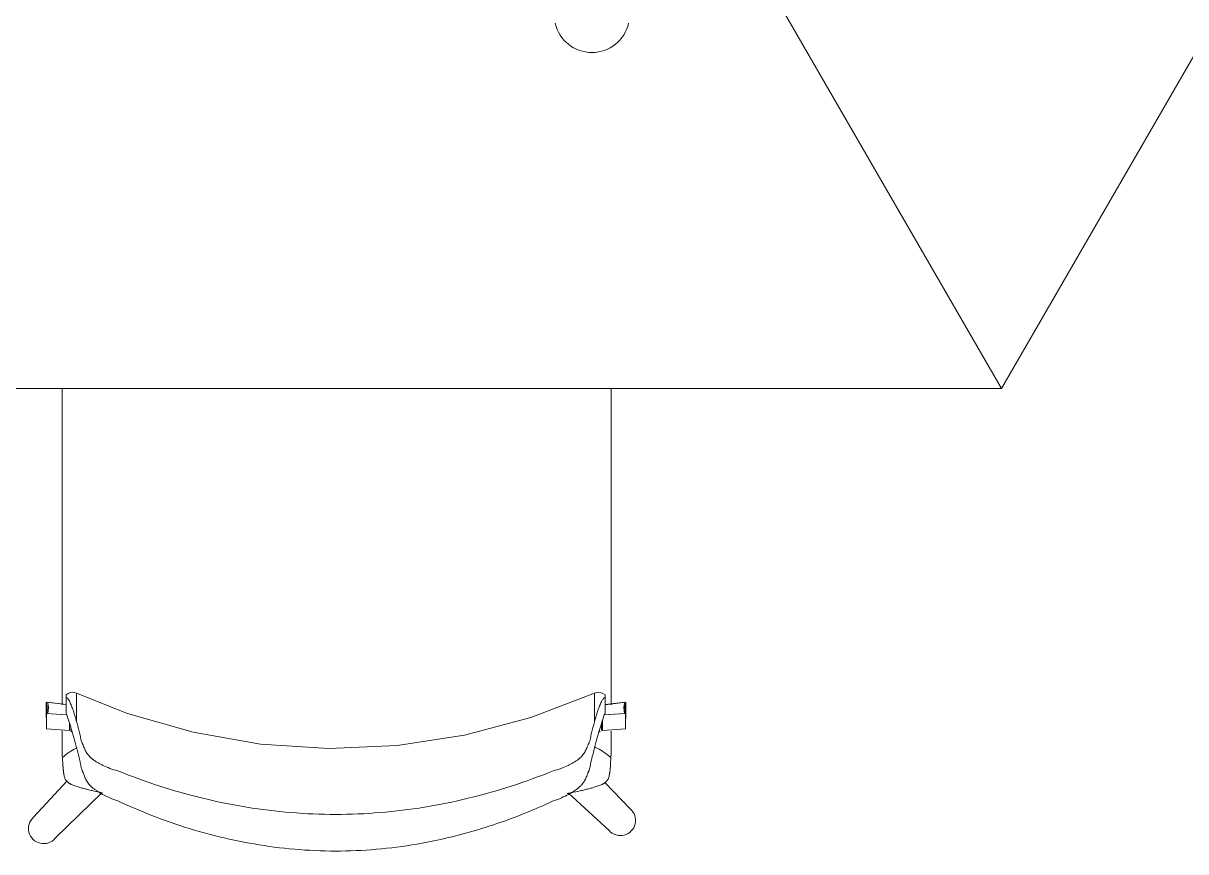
# Model space of a CAD drawing. Header units: millimetres. Extents: x 155927 to 295199, y -4084 to 97293.
# Drawn here: x 180776 to 181781, y 19611 to 20328 of the extents above; entities that cross this region are included whole.
import ezdxf

# ---------------------------------------------------------------- set-up
doc = ezdxf.new("R2010")
doc.units = ezdxf.units.MM
doc.header["$MEASUREMENT"] = 0
doc.layers.add('A-GENM', color=8, linetype='CONTINUOUS', lineweight=9)
doc.layers.add('I-FURN', color=8, linetype='CONTINUOUS', lineweight=9)

msp = doc.modelspace()

# ---------------------------------------------------------------- linework, layer by layer
at = {"layer": 'A-GENM'}
msp.add_arc((181267.7, 20334.8), 32.5, 192.6804, 347.3196, dxfattribs=at)
at = {"layer": 'I-FURN'}
for p, q in [((181621.8, 20011.7), (182196.8, 21007.7)), ((181621.8, 20011.7), (181066.8, 20973)), ((181066.8, 20973), (181621.8, 20011.7)), ((180471.8, 20011.7), (181621.8, 20011.7)), ((180814.8, 19747.9), (180813, 19746.7)), ((180813, 19731), (180813, 19744.6)), ((180816.9, 19748.7), (180814.8, 19747.9)), ((180818.4, 19748.9), (180816.9, 19748.7)), ((180820.3, 19748.7), (180818.4, 19748.9)), ((180822.1, 19748.2), (180820.3, 19748.7)), ((180866.1, 19730.7), (180822.1, 19748.2)), ((181269.9, 19748.2), (181214.8, 19727)), ((181269.9, 19748.2), (181271.7, 19748.7)), ((181271.7, 19748.7), (181273.6, 19748.9)), ((181273.6, 19748.9), (181275.1, 19748.7)), ((181275.1, 19748.7), (181277.2, 19747.9)), ((181277.2, 19747.9), (181279, 19746.7)), ((181279, 19731), (181279, 19744.6)), ((180813, 19738.4), (180795.8, 19740.4)), ((180795.8, 19740.4), (180795.8, 19727.1)), ((180813, 19738.4), (180796.8, 19740.4)), ((181296.2, 19740.4), (181279, 19738.4)), ((181297.1, 19740.4), (181279, 19738.2)), ((181297.1, 19727.1), (181297.1, 19740.4)), ((180796.2, 19730.7), (180813.5, 19729.5)), ((180796.2, 19717.4), (180796.2, 19730.7)), ((180816.1, 19721.9), (180816.1, 19716)), ((180922.9, 19714.3), (180866.1, 19730.7)), ((181214.8, 19727), (181157.6, 19711.8)), ((181276, 19716), (181276, 19721.9)), ((181276.9, 19716), (181276.9, 19724.8)), ((181278.5, 19729.5), (181295.9, 19730.7)), ((181278.5, 19729.4), (181296.8, 19730.7)), ((181296.8, 19730.7), (181296.8, 19717.3)), ((180816.1, 19716), (180796.2, 19717.4)), ((180817, 19719), (180817, 19716)), ((180981.1, 19704.1), (180922.9, 19714.3)), ((181157.6, 19711.8), (181099.2, 19702.8)), ((181296.8, 19717.3), (181276.9, 19716)), ((181040.1, 19700.3), (180981.1, 19704.1)), ((181099.2, 19702.8), (181040.1, 19700.3)), ((180813.9, 19672.4), (180784.9, 19640.9)), ((181300.8, 19648.1), (181278.7, 19670.9)), ((180803.6, 19622.7), (180844.2, 19662.1)), ((181247.5, 19661.6), (181282.6, 19629.4))]:
    msp.add_line(p, q, dxfattribs=at)
for centre, start, end in [((180793.6, 19631.1), 131.9662, 319.5824), ((181292.3, 19638.1), 221.9896, 49.6059)]:
    msp.add_arc(centre, 13.1, start, end, dxfattribs=at)
for centre, start_param, end_param in [((180779.3, 19735), 6.026179, 6.605675), ((180780.3, 19735), 6.026179, 6.605675), ((181312.7, 19735), 2.819103, 3.398599), ((181313.6, 19735), 2.819103, 3.398599), ((180779.3, 19721.7), 0.238848, 0.322489), ((181313.6, 19721.7), 2.819103, 2.902745)]:
    msp.add_ellipse(centre, major_axis=(17.4, 0), ratio=0.978487, start_param=start_param, end_param=end_param, dxfattribs=at)
for points, knots in [([(180809.6, 19738.1), (180809.6, 19738.8), (180809.6, 19742), (180809.6, 19747.9), (180809.6, 19755.7), (180809.6, 19763.4), (180809.6, 19773.5), (180809.6, 19785.9), (180809.6, 19798.1), (180809.6, 19808), (180809.6, 19815.6), (180809.6, 19823.2), (180809.6, 19833.3), (180809.6, 19845.7), (180809.6, 19860.6), (180809.6, 19875.7), (180809.6, 19890.9), (180809.6, 19905.9), (180809.6, 19918.4), (180809.6, 19928.5), (180809.6, 19936.1), (180809.6, 19943.7), (180809.6, 19953.8), (180809.6, 19966.2), (180809.6, 19978.7), (180809.6, 19988.8), (180809.6, 19996.4), (180809.6, 20004), (180809.6, 20009.2), (180809.6, 20011.8), (180809.6, 20012)], [-0.8977274, -0.8977274, -0.8977274, -0.8977274, -0.8928571, -0.875, -0.8571429, -0.8392857, -0.8214286, -0.7857143, -0.75, -0.7321429, -0.7142857, -0.6964286, -0.6785714, -0.6428571, -0.6071429, -0.5714286, -0.5357143, -0.5, -0.4642857, -0.4464286, -0.4285714, -0.4107143, -0.3928571, -0.3571429, -0.3214286, -0.3035714, -0.2857143, -0.2678571, -0.25, -0.2488464, -0.2488464, -0.2488464, -0.2488464]), ([(181284.3, 20012), (181284.3, 20011.9), (181284.3, 20006.8), (181284.3, 19996.5), (181284.3, 19981.2), (181284.3, 19966.1), (181284.3, 19953.5), (181284.3, 19943.4), (181284.3, 19935.8), (181284.3, 19928.1), (181284.3, 19918.1), (181284.3, 19905.7), (181284.3, 19893.4), (181284.3, 19883.4), (181284.3, 19875.9), (181284.3, 19868.3), (181284.3, 19858.3), (181284.3, 19845.9), (181284.3, 19833.4), (181284.3, 19823.3), (181284.3, 19815.6), (181284.3, 19808), (181284.3, 19797.9), (181284.3, 19785.4), (181284.3, 19770.3), (181284.3, 19754.9), (181284.3, 19744.1), (181284.3, 19738.6), (181284.3, 19738.1)], [-0.7507659, -0.7507659, -0.7507659, -0.7507659, -0.75, -0.7142857, -0.6785714, -0.6428571, -0.6071429, -0.5892857, -0.5714286, -0.5535714, -0.5357143, -0.5, -0.4642857, -0.4464286, -0.4285714, -0.4107143, -0.3928571, -0.3571429, -0.3214286, -0.3035714, -0.2857143, -0.2678571, -0.25, -0.2142857, -0.1785714, -0.1428571, -0.1071429, -0.103964, -0.103964, -0.103964, -0.103964]), ([(180813, 19745), (180813, 19745.3), (180813, 19746.1), (180813, 19746.7), (180813, 19746.6), (180813, 19746), (180813, 19745.2), (180813, 19744.6)], [0.4171888, 0.4171888, 0.4171888, 0.4171888, 0.5, 0.625, 0.75, 0.875, 1, 1, 1, 1]), ([(180822.1, 19723.3), (180822.1, 19726.3), (180822.1, 19731.7), (180822.1, 19738), (180822.1, 19742.8), (180822.1, 19745.4), (180822.1, 19746.9), (180822.1, 19747.4), (180822.1, 19747.6)], [0, 0, 0, 0, 0.1111111, 0.2222222, 0.3333333, 0.4444444, 0.5, 0.5555556, 0.5555556, 0.5555556, 0.5555556]), ([(181269.9, 19747.6), (181269.9, 19747.3), (181269.9, 19746.7), (181269.9, 19744.7), (181269.9, 19740.8), (181269.9, 19733.6), (181269.9, 19727), (181269.9, 19723.3)], [0.4444444, 0.4444444, 0.4444444, 0.4444444, 0.5138889, 0.5833333, 0.7222222, 0.8611111, 1, 1, 1, 1]), ([(181279, 19744.6), (181279, 19745.2), (181279, 19746), (181279, 19746.6), (181279, 19746.7), (181279, 19746.1), (181279, 19745.3), (181279, 19745)], [0, 0, 0, 0, 0.125, 0.25, 0.375, 0.5, 0.5837817, 0.5837817, 0.5837817, 0.5837817]), ([(180857.9, 19654.9), (180855.4, 19655.7), (180850.6, 19657.6), (180845.5, 19660.1), (180841.9, 19662.1), (180839.4, 19663.7), (180837.6, 19665.1), (180836.4, 19666), (180835.7, 19666.5), (180835.2, 19667), (180834.8, 19667.4), (180834.2, 19667.9), (180833.2, 19668.9), (180832.1, 19670.3), (180830.9, 19672.1), (180830, 19673.8), (180829.2, 19675.5), (180828.6, 19677.1), (180828.1, 19678.5), (180827.7, 19679.4), (180827.5, 19679.9), (180827.3, 19680.3), (180827.2, 19680.6), (180827, 19681.1), (180826.7, 19682), (180826.3, 19683.1), (180825.9, 19684.5), (180825.6, 19686.2), (180825.3, 19687.9), (180825, 19689.6), (180824.7, 19690.9), (180824.4, 19692.2), (180823.9, 19693.9), (180823.2, 19696.8), (180822.1, 19700.9), (180820.9, 19705.4), (180819.8, 19709.6), (180818.6, 19713.7), (180817.5, 19717.4), (180816.5, 19720.9), (180815.8, 19722.9), (180815.5, 19723.8)], [0, 0, 0, 0, 0.035714, 0.071429, 0.089286, 0.107143, 0.125, 0.133929, 0.138393, 0.142857, 0.147321, 0.151786, 0.160714, 0.178571, 0.196429, 0.214286, 0.232143, 0.25, 0.267857, 0.276786, 0.28125, 0.285714, 0.290179, 0.294643, 0.303571, 0.321429, 0.339286, 0.357143, 0.392857, 0.410714, 0.428571, 0.446429, 0.464286, 0.5, 0.571429, 0.642857, 0.714286, 0.785714, 0.857143, 0.928571, 1, 1, 1, 1]), ([(180822.1, 19723.3), (180822.6, 19721.7), (180823.2, 19719.4), (180824, 19716.6), (180824.4, 19715), (180824.7, 19713.8), (180825, 19712.6), (180825.3, 19711.1), (180825.5, 19709.7), (180825.8, 19708.2), (180826.1, 19707), (180826.5, 19706), (180826.8, 19705.2), (180827, 19704.8), (180827.2, 19704.4), (180827.3, 19704.1), (180827.6, 19703.6), (180827.9, 19702.7), (180828.5, 19701.4), (180829.2, 19699.8), (180830, 19698.1), (180831, 19696.4), (180832.2, 19694.7), (180833.4, 19693.3), (180834.3, 19692.4), (180834.9, 19691.8), (180835.4, 19691.4), (180835.9, 19691.1), (180836.6, 19690.6), (180837.8, 19689.7), (180839.6, 19688.5), (180842.1, 19687.1), (180845.7, 19685.2), (180850.7, 19683.1), (180855.4, 19681.6), (180857.9, 19680.9)], [0, 0, 0, 0, 0.125, 0.1875, 0.21875, 0.25, 0.28125, 0.3125, 0.375, 0.40625, 0.4375, 0.46875, 0.484375, 0.492188, 0.5, 0.507812, 0.515625, 0.53125, 0.5625, 0.59375, 0.625, 0.65625, 0.6875, 0.71875, 0.734375, 0.742188, 0.75, 0.757812, 0.765625, 0.78125, 0.8125, 0.84375, 0.875, 0.9375, 1, 1, 1, 1]), ([(181276.6, 19723.8), (181275.9, 19721.9), (181274.8, 19718.7), (181273.4, 19713.7), (181272.3, 19709.6), (181271.1, 19705.4), (181269.9, 19700.9), (181268.9, 19696.8), (181268, 19693.5), (181267.4, 19691.3), (181267, 19689.6), (181266.7, 19687.9), (181266.4, 19686.2), (181266.1, 19684.5), (181265.7, 19683.1), (181265.4, 19682), (181265.1, 19681.1), (181264.9, 19680.6), (181264.7, 19680.3), (181264.5, 19679.9), (181264.3, 19679.4), (181264, 19678.5), (181263.5, 19677.1), (181262.8, 19675.5), (181262, 19673.8), (181261.1, 19672.1), (181260, 19670.3), (181258.8, 19668.9), (181257.9, 19667.9), (181257.3, 19667.4), (181256.8, 19667), (181256.3, 19666.5), (181255.7, 19666), (181254.5, 19665.1), (181252.6, 19663.7), (181250.1, 19662.1), (181246.5, 19660.1), (181241.4, 19657.6), (181236.7, 19655.7), (181234.2, 19654.9)], [0, 0, 0, 0, 0.142857, 0.214286, 0.285714, 0.357143, 0.428571, 0.5, 0.535714, 0.571429, 0.589286, 0.607143, 0.642857, 0.660714, 0.678571, 0.696429, 0.705357, 0.709821, 0.714286, 0.71875, 0.723214, 0.732143, 0.75, 0.767857, 0.785714, 0.803571, 0.821429, 0.839286, 0.848214, 0.852679, 0.857143, 0.861607, 0.866071, 0.875, 0.892857, 0.910714, 0.928571, 0.964286, 1, 1, 1, 1]), ([(181234.2, 19680.9), (181236.6, 19681.6), (181241.3, 19683.1), (181246.3, 19685.2), (181249.9, 19687.1), (181252.4, 19688.5), (181254.3, 19689.7), (181255.5, 19690.6), (181256.1, 19691.1), (181256.6, 19691.4), (181257.1, 19691.8), (181257.7, 19692.4), (181258.7, 19693.3), (181259.8, 19694.7), (181261, 19696.4), (181262, 19698.1), (181262.8, 19699.8), (181263.5, 19701.4), (181264.1, 19702.7), (181264.5, 19703.6), (181264.7, 19704.1), (181264.9, 19704.4), (181265, 19704.8), (181265.2, 19705.2), (181265.5, 19706), (181265.9, 19707), (181266.2, 19708.2), (181266.5, 19709.7), (181266.7, 19711.1), (181267, 19712.6), (181267.3, 19713.8), (181267.6, 19715), (181268, 19716.6), (181268.8, 19719.4), (181269.5, 19721.7), (181269.9, 19723.3)], [0, 0, 0, 0, 0.0625, 0.125, 0.15625, 0.1875, 0.21875, 0.234375, 0.242188, 0.25, 0.257812, 0.265625, 0.28125, 0.3125, 0.34375, 0.375, 0.40625, 0.4375, 0.46875, 0.484375, 0.492188, 0.5, 0.507812, 0.515625, 0.53125, 0.5625, 0.59375, 0.625, 0.6875, 0.71875, 0.75, 0.78125, 0.8125, 0.875, 1, 1, 1, 1]), ([(180822.5, 19701), (180822.1, 19700.8), (180819.8, 19699.6), (180815.5, 19697.1), (180811.7, 19694.2), (180809.8, 19692.6)], [0.93933321, 0.93933321, 0.93933321, 0.93933321, 0.94444444, 0.97222222, 1, 1, 1, 1]), ([(181284.1, 19692.6), (181282.2, 19694.2), (181278.4, 19697.1), (181273.7, 19699.9), (181270.9, 19701.2), (181270.1, 19701.6)], [0, 0, 0, 0, 0.02777778, 0.05555556, 0.06696683, 0.06696683, 0.06696683, 0.06696683]), ([(180843.9, 19662), (180841.5, 19662.5), (180837.8, 19663.4), (180833.4, 19664.4), (180830.9, 19665), (180829.1, 19665.4), (180827.4, 19665.9), (180825.8, 19666.3), (180824.2, 19666.8), (180822.5, 19667.3), (180820.7, 19667.9), (180819, 19668.5), (180817.7, 19669.1), (180816.7, 19669.6), (180816.1, 19670), (180815.4, 19670.4), (180814.5, 19671.1), (180813.5, 19672), (180812.6, 19673.2), (180812, 19674.4), (180811.6, 19675.6), (180811.2, 19677), (180811, 19678.2), (180810.9, 19679.1), (180810.8, 19679.6), (180810.8, 19680), (180810.7, 19680.4), (180810.7, 19680.9), (180810.6, 19681.8), (180810.5, 19683), (180810.4, 19684.2), (180810.3, 19685.2), (180810.2, 19686), (180810.2, 19686.8), (180810.1, 19687.9), (180810, 19689.9), (180809.9, 19691.6), (180809.8, 19692.6)], [0, 0, 0, 0, 0.125, 0.1875, 0.21875, 0.25, 0.28125, 0.3125, 0.34375, 0.375, 0.40625, 0.4375, 0.46875, 0.484375, 0.5, 0.515625, 0.53125, 0.5625, 0.59375, 0.625, 0.65625, 0.6875, 0.71875, 0.734375, 0.742188, 0.75, 0.757812, 0.765625, 0.78125, 0.8125, 0.84375, 0.859375, 0.875, 0.890625, 0.90625, 0.9375, 1, 1, 1, 1]), ([(181284.1, 19692.6), (181284, 19691.6), (181283.9, 19689.9), (181283.8, 19687.9), (181283.8, 19686.8), (181283.7, 19686), (181283.6, 19685.2), (181283.6, 19684.2), (181283.5, 19683), (181283.4, 19681.8), (181283.3, 19680.9), (181283.2, 19680.4), (181283.2, 19680), (181283.1, 19679.6), (181283, 19679.1), (181282.9, 19678.2), (181282.7, 19677), (181282.4, 19675.6), (181281.9, 19674.4), (181281.3, 19673.2), (181280.4, 19672), (181279.4, 19671.1), (181278.6, 19670.4), (181277.9, 19670), (181277.2, 19669.6), (181276.2, 19669.1), (181274.9, 19668.5), (181273.2, 19667.9), (181271.4, 19667.3), (181269.7, 19666.8), (181268.1, 19666.3), (181266.6, 19665.9), (181264.9, 19665.4), (181263, 19665), (181260.6, 19664.4), (181256.2, 19663.4), (181252.4, 19662.5), (181250.1, 19662)], [0, 0, 0, 0, 0.0625, 0.09375, 0.109375, 0.125, 0.140625, 0.15625, 0.1875, 0.21875, 0.234375, 0.242188, 0.25, 0.257812, 0.265625, 0.28125, 0.3125, 0.34375, 0.375, 0.40625, 0.4375, 0.46875, 0.484375, 0.5, 0.515625, 0.53125, 0.5625, 0.59375, 0.625, 0.65625, 0.6875, 0.71875, 0.75, 0.78125, 0.8125, 0.875, 1, 1, 1, 1]), ([(180857.9, 19680.9), (180869.8, 19676.1), (180894, 19667.3), (180943.6, 19653.2), (181007.3, 19642.8), (181084.8, 19642.8), (181148.5, 19653.2), (181198.1, 19667.3), (181222.2, 19676.1), (181234.2, 19680.9)], [-1, -1, -1, -1, -0.9, -0.8, -0.6, -0.4, -0.2, -0.1, 0, 0, 0, 0]), ([(181234.2, 19654.9), (181218.1, 19647.4), (181185.2, 19634.2), (181128.3, 19618.4), (181063.8, 19609.9), (180992.8, 19613.1), (180935, 19625.6), (180890.3, 19640.7), (180868.6, 19649.9), (180857.9, 19654.9)], [-1, -1, -1, -1, -0.863636, -0.727273, -0.545455, -0.363636, -0.181818, -0.090909, 0, 0, 0, 0])]:
    msp.add_open_spline(points, degree=3, knots=knots, dxfattribs=at)
for points in [[(180813, 19744.6), (180813.4, 19744.4), (180814.4, 19743.7), (180815.9, 19741.6), (180817.3, 19738.3), (180818.9, 19734.1), (180820.5, 19729.1), (180821.6, 19725.3), (180822.1, 19723.3)], [(181269.9, 19723.3), (181270.4, 19725.3), (181271.5, 19729.1), (181273.2, 19734.1), (181274.7, 19738.3), (181276.2, 19741.6), (181277.7, 19743.7), (181278.6, 19744.4), (181279, 19744.6)], [(180815.5, 19723.8), (180815, 19725.1), (180814.2, 19727.6), (180813.4, 19729.9), (180813, 19731)], [(181279, 19731), (181278.6, 19729.9), (181277.8, 19727.6), (181277, 19725.1), (181276.6, 19723.8)], [(180809.6, 19696.5), (180809.6, 19702.6), (180809.6, 19708.9), (180809.6, 19715.5)], [(180817.2, 19715.2), (180817.6, 19715), (180818, 19714.7), (180818.4, 19714.4)], [(181273.7, 19714.4), (181274.1, 19714.7), (181274.5, 19715), (181274.8, 19715.2)], [(181284.3, 19715.4), (181284.3, 19708.9), (181284.3, 19702.6), (181284.3, 19696.5)], [(180809.8, 19692.6), (180809.8, 19693.3), (180809.7, 19694.6), (180809.7, 19695.8), (180809.6, 19696.5)], [(181284.3, 19696.5), (181284.3, 19695.8), (181284.2, 19694.6), (181284.1, 19693.3), (181284.1, 19692.6)], [(181246.4, 19661.3), (181247.6, 19661.6), (181248.8, 19661.8), (181250.1, 19662)], [(181250.1, 19662), (181248.9, 19661.8), (181247.7, 19661.6), (181246.5, 19661.4)]]:
    msp.add_open_spline(points, degree=3, dxfattribs=at)

doc.saveas('drawing.dxf')
